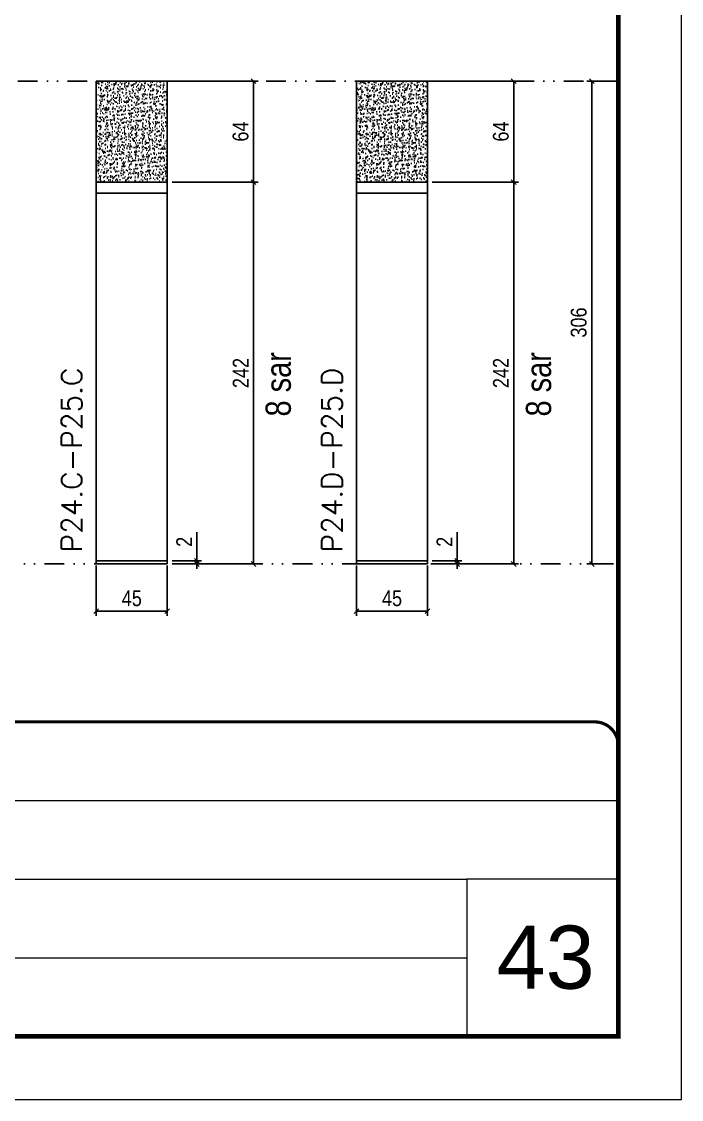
# Model space of a CAD drawing. Extents: x 14400 to 27878, y -21631 to 6985.
# Drawn here: x 18650 to 19068, y -5551 to -4868 of the extents above; entities that cross this region are included whole.
import ezdxf

# ---------------------------------------------------------------- set-up
doc = ezdxf.new("R2010")
doc.units = 0
for name, pattern in [('CONTINUO', [0]), ('DASHED', [0.75, 0.5, -0.25]), ('DIVIDE2', [0.625, 0.25, -0.125, 0, -0.125, 0, -0.125])]:
    doc.linetypes.add(name, pattern=pattern)
for name, color, linetype, lineweight in [('CARIMBO', 255, 'Continuous', 9), ('Folhas', 255, 'Continuous', 9), ('SARRAFO DE PRESSAO', 251, 'DASHED', 9), ('Texto Seção', 7, 'Continuous', 15)]:
    doc.layers.add(name, color=color, linetype=linetype, lineweight=lineweight)
for name, color, linetype in [('COTA', 241, 'Continuous'), ('NOMENCLATURA', 7, 'Continuous'), ('Nível', 160, 'Continuous'), ('Painéis', 200, 'Continuous'), ('SARR_2.2x7', 40, 'Continuous')]:
    doc.layers.add(name, color=color, linetype=linetype)
doc.styles.add('ARIAL', font='arial.ttf')
doc.styles.add('ARIAL_NARROW', font='ARIALN.TTF', dxfattribs={"height": 0.2})
doc.styles.add('COTA TECNICA', font='techl___.ttf', dxfattribs={"height": 10})
doc.styles.add('COTA TECNICA-50', font='techl___.ttf', dxfattribs={"height": 10})
doc.styles.add('REGUA-120', font='ROMANS.shx', dxfattribs={"height": 15})
doc.dimstyles.new('COTA PAINEL-50', dxfattribs={"dimtxt": 10, "dimasz": 3, "dimexe": 3, "dimexo": 3, "dimgap": 3, "dimtad": 1, "dimdec": 1, "dimzin": 12, "dimdsep": 46, "dimtxsty": 'COTA TECNICA-50', "dimblk1": 'OBLIQUE', "dimblk2": 'OBLIQUE', "dimsah": 1, "dimcen": 0.9, "dimclrd": 4, "dimclre": 4, "dimclrt": 240, "dimadec": 1, "dimazin": 3, "dimtfac": 1, "dimtdec": 1, "dimtmove": 0, "dimatfit": 3, "dimfxl": 1, "dimtolj": 1, "dimtzin": 12, "dimarcsym": 0})
doc.dimstyles.new('PAINEL', dxfattribs={"dimtxt": 10, "dimasz": 3, "dimexe": 3, "dimexo": 3, "dimgap": 3, "dimtad": 1, "dimdec": 1, "dimzin": 12, "dimdsep": 46, "dimtxsty": 'COTA TECNICA', "dimblk1": 'OBLIQUE', "dimblk2": 'OBLIQUE', "dimsah": 1, "dimcen": 0.9, "dimclrd": 4, "dimclre": 4, "dimclrt": 240, "dimadec": 1, "dimazin": 3, "dimtfac": 1, "dimtdec": 1, "dimtmove": 0, "dimatfit": 3, "dimfxl": 1, "dimtolj": 1, "dimtzin": 12, "dimarcsym": 0})

# ---------------------------------------------------------------- blocks, each defined once
blk = doc.blocks.new('9999999999')
at = {"color": 30, "linetype": 'CONTINUO'}
for p, q in [((98564.56, 34379.64), (99583.98, 34379.64)), ((98564.56, 34329.83), (99487.98, 34329.83)), ((99583.98, 34329.83), (99487.98, 34329.83)), ((99487.98, 34329.83), (99487.98, 34230.21)), ((98564.56, 34280.02), (99487.98, 34280.02))]:
    blk.add_line(p, q, dxfattribs=at)
at = {"color": 30, "linetype": 'CONTINUO', "const_width": 2}
blk.add_lwpolyline([(99583.98, 34230.21), (99583.98, 34414.45, 0.414214), (99568.98, 34429.45), (98228.98, 34429.45, 0.414214), (98213.98, 34414.45), (98213.98, 34245.21, 0.414214), (98228.98, 34230.21), (99583.98, 34230.21)], format="xyb", dxfattribs=at)
at = {"layer": 'Folhas'}
blk.add_lwpolyline([(98138.98, 34190.21), (99623.98, 34190.21), (99623.98, 35240.21), (98138.98, 35240.21)], close=True, dxfattribs=at)
at = {"layer": 'Folhas', "color": 30, "const_width": 3}
blk.add_lwpolyline([(98213.98, 34230.21), (99583.98, 34230.21), (99583.98, 35200.21), (98213.98, 35200.21)], close=True, dxfattribs=at)
blk = doc.blocks.new('_Oblique')
at = {"color": 0, "linetype": 'ByBlock', "lineweight": -2}
blk.add_line((-0.5, -0.5), (0.5, 0.5), dxfattribs=at)
blk = doc.blocks.new('*D2176')
at = {"layer": 'COTA', "color": 4, "lineweight": -2, "transparency": 16777216}
for p, q in [((19025.47, -4905.74), (19008.63, -4905.74)), ((19011.63, -5211.74), (19011.63, -4905.74)), ((19025.47, -5211.74), (19008.63, -5211.74))]:
    blk.add_line(p, q, dxfattribs=at)
at = {"layer": 'Defpoints', "color": 0, "transparency": 16777216}
for p in [(19011.63, -4905.74), (19028.47, -4905.74), (19028.47, -5211.74)]:
    blk.add_point(p, dxfattribs=at)
at = {"layer": 'COTA', "color": 4, "lineweight": -2, "transparency": 16777216, "xscale": 3, "yscale": 3, "zscale": 3}
for p, rotation in [((19011.63, -4905.74), 90), ((19011.63, -5211.74), 270)]:
    blk.add_blockref('_Oblique', p, dxfattribs=dict(at, rotation=rotation))
at = {"layer": 'COTA', "color": 240, "transparency": 16777216, "insert": (19003.41, -5058.74), "char_height": 10, "attachment_point": 5, "rotation": 90, "style": 'COTA TECNICA'}
blk.add_mtext('\\A1;306', dxfattribs=at)
blk = doc.blocks.new('*D2170')
at = {"layer": 'COTA', "color": 4, "lineweight": -2, "transparency": 16777216}
for p, q in [((18697.71, -5212.74), (18697.71, -5244.63)), ((18742.71, -5212.74), (18742.71, -5244.63)), ((18697.71, -5241.63), (18742.71, -5241.63))]:
    blk.add_line(p, q, dxfattribs=at)
at = {"layer": 'Defpoints', "color": 0, "transparency": 16777216}
for p in [(18697.71, -5209.74), (18742.71, -5209.74), (18742.71, -5241.63)]:
    blk.add_point(p, dxfattribs=at)
at = {"layer": 'COTA', "color": 4, "lineweight": -2, "transparency": 16777216, "xscale": 3, "yscale": 3, "zscale": 3, "rotation": 180}
blk.add_blockref('_Oblique', (18697.71, -5241.63), dxfattribs=at)
at = {"layer": 'COTA', "color": 4, "lineweight": -2, "transparency": 16777216, "xscale": 3, "yscale": 3, "zscale": 3}
blk.add_blockref('_Oblique', (18742.71, -5241.63), dxfattribs=at)
at = {"layer": 'COTA', "color": 240, "transparency": 16777216, "insert": (18720.21, -5233.53), "char_height": 10, "attachment_point": 5, "style": 'COTA TECNICA'}
blk.add_mtext('\\A1;45', dxfattribs=at)
blk = doc.blocks.new('*D2171')
at = {"layer": 'COTA', "color": 4, "lineweight": -2, "transparency": 16777216}
for p, q in [((18761.41, -5209.74), (18761.41, -5191.63)), ((18745.71, -5209.74), (18764.41, -5209.74)), ((18761.41, -5211.74), (18761.41, -5209.74)), ((18745.71, -5211.74), (18764.41, -5211.74)), ((18761.41, -5211.74), (18761.41, -5214.74))]:
    blk.add_line(p, q, dxfattribs=at)
at = {"layer": 'Defpoints', "color": 0, "transparency": 16777216}
for p in [(18742.71, -5209.74), (18761.41, -5209.74), (18742.71, -5211.74)]:
    blk.add_point(p, dxfattribs=at)
at = {"layer": 'COTA', "color": 4, "lineweight": -2, "transparency": 16777216, "xscale": 3, "yscale": 3, "zscale": 3}
for p, rotation in [((18761.41, -5209.74), 270), ((18761.41, -5211.74), 90)]:
    blk.add_blockref('_Oblique', p, dxfattribs=dict(at, rotation=rotation))
at = {"layer": 'COTA', "color": 240, "transparency": 16777216, "insert": (18753.41, -5197.69), "char_height": 10, "attachment_point": 5, "rotation": 90, "style": 'COTA TECNICA-50'}
blk.add_mtext('\\A1;2', dxfattribs=at)
blk = doc.blocks.new('*D2172')
at = {"layer": 'COTA', "color": 4, "lineweight": -2, "transparency": 16777216}
for p, q in [((18745.71, -4969.74), (18800.28, -4969.74)), ((18797.28, -5211.74), (18797.28, -4969.74)), ((18745.71, -5211.74), (18800.28, -5211.74))]:
    blk.add_line(p, q, dxfattribs=at)
at = {"layer": 'Defpoints', "color": 0, "transparency": 16777216}
for p in [(18742.71, -4969.74), (18797.28, -4969.74), (18742.71, -5211.74)]:
    blk.add_point(p, dxfattribs=at)
at = {"layer": 'COTA', "color": 4, "lineweight": -2, "transparency": 16777216, "xscale": 3, "yscale": 3, "zscale": 3}
for p, rotation in [((18797.28, -4969.74), 90), ((18797.28, -5211.74), 270)]:
    blk.add_blockref('_Oblique', p, dxfattribs=dict(at, rotation=rotation))
at = {"layer": 'COTA', "color": 240, "transparency": 16777216, "insert": (18789.2, -5090.74), "char_height": 10, "attachment_point": 5, "rotation": 90, "style": 'COTA TECNICA'}
blk.add_mtext('\\A1;242', dxfattribs=at)
blk = doc.blocks.new('*D2173')
at = {"layer": 'COTA', "color": 4, "lineweight": -2, "transparency": 16777216}
for p, q in [((18862.6, -5212.74), (18862.6, -5244.63)), ((18907.6, -5212.74), (18907.6, -5244.63)), ((18862.6, -5241.63), (18907.6, -5241.63))]:
    blk.add_line(p, q, dxfattribs=at)
at = {"layer": 'Defpoints', "color": 0, "transparency": 16777216}
for p in [(18862.6, -5209.74), (18907.6, -5209.74), (18907.6, -5241.63)]:
    blk.add_point(p, dxfattribs=at)
at = {"layer": 'COTA', "color": 4, "lineweight": -2, "transparency": 16777216, "xscale": 3, "yscale": 3, "zscale": 3, "rotation": 180}
blk.add_blockref('_Oblique', (18862.6, -5241.63), dxfattribs=at)
at = {"layer": 'COTA', "color": 4, "lineweight": -2, "transparency": 16777216, "xscale": 3, "yscale": 3, "zscale": 3}
blk.add_blockref('_Oblique', (18907.6, -5241.63), dxfattribs=at)
at = {"layer": 'COTA', "color": 240, "transparency": 16777216, "insert": (18885.1, -5233.53), "char_height": 10, "attachment_point": 5, "style": 'COTA TECNICA'}
blk.add_mtext('\\A1;45', dxfattribs=at)
blk = doc.blocks.new('*D2174')
at = {"layer": 'COTA', "color": 4, "lineweight": -2, "transparency": 16777216}
for p, q in [((18926.3, -5209.74), (18926.3, -5191.63)), ((18910.6, -5209.74), (18929.3, -5209.74)), ((18926.3, -5211.74), (18926.3, -5209.74)), ((18910.6, -5211.74), (18929.3, -5211.74)), ((18926.3, -5211.74), (18926.3, -5214.74))]:
    blk.add_line(p, q, dxfattribs=at)
at = {"layer": 'Defpoints', "color": 0, "transparency": 16777216}
for p in [(18907.6, -5209.74), (18926.3, -5209.74), (18907.6, -5211.74)]:
    blk.add_point(p, dxfattribs=at)
at = {"layer": 'COTA', "color": 4, "lineweight": -2, "transparency": 16777216, "xscale": 3, "yscale": 3, "zscale": 3}
for p, rotation in [((18926.3, -5209.74), 270), ((18926.3, -5211.74), 90)]:
    blk.add_blockref('_Oblique', p, dxfattribs=dict(at, rotation=rotation))
at = {"layer": 'COTA', "color": 240, "transparency": 16777216, "insert": (18918.3, -5197.69), "char_height": 10, "attachment_point": 5, "rotation": 90, "style": 'COTA TECNICA-50'}
blk.add_mtext('\\A1;2', dxfattribs=at)
blk = doc.blocks.new('*D2175')
at = {"layer": 'COTA', "color": 4, "lineweight": -2, "transparency": 16777216}
for p, q in [((18910.6, -4969.74), (18965.17, -4969.74)), ((18962.17, -5211.74), (18962.17, -4969.74)), ((18910.6, -5211.74), (18965.17, -5211.74))]:
    blk.add_line(p, q, dxfattribs=at)
at = {"layer": 'Defpoints', "color": 0, "transparency": 16777216}
for p in [(18907.6, -4969.74), (18962.17, -4969.74), (18907.6, -5211.74)]:
    blk.add_point(p, dxfattribs=at)
at = {"layer": 'COTA', "color": 4, "lineweight": -2, "transparency": 16777216, "xscale": 3, "yscale": 3, "zscale": 3}
for p, rotation in [((18962.17, -4969.74), 90), ((18962.17, -5211.74), 270)]:
    blk.add_blockref('_Oblique', p, dxfattribs=dict(at, rotation=rotation))
at = {"layer": 'COTA', "color": 240, "transparency": 16777216, "insert": (18954.09, -5090.74), "char_height": 10, "attachment_point": 5, "rotation": 90, "style": 'COTA TECNICA'}
blk.add_mtext('\\A1;242', dxfattribs=at)
blk = doc.blocks.new('*D2186')
at = {"layer": 'COTA', "color": 4, "lineweight": -2, "transparency": 16777216}
for p, q in [((18745.71, -4905.74), (18800.28, -4905.74)), ((18797.28, -4969.74), (18797.28, -4905.74)), ((18745.71, -4969.74), (18800.28, -4969.74))]:
    blk.add_line(p, q, dxfattribs=at)
at = {"layer": 'Defpoints', "color": 0, "transparency": 16777216}
for p in [(18742.71, -4905.74), (18797.28, -4905.74), (18742.71, -4969.74)]:
    blk.add_point(p, dxfattribs=at)
at = {"layer": 'COTA', "color": 4, "lineweight": -2, "transparency": 16777216, "xscale": 3, "yscale": 3, "zscale": 3}
for p, rotation in [((18797.28, -4905.74), 90), ((18797.28, -4969.74), 270)]:
    blk.add_blockref('_Oblique', p, dxfattribs=dict(at, rotation=rotation))
at = {"layer": 'COTA', "color": 240, "transparency": 16777216, "insert": (18789.17, -4937.74), "char_height": 10, "attachment_point": 5, "rotation": 90, "style": 'COTA TECNICA'}
blk.add_mtext('\\A1;64', dxfattribs=at)
blk = doc.blocks.new('*D2187')
at = {"layer": 'COTA', "color": 4, "lineweight": -2, "transparency": 16777216}
for p, q in [((18910.6, -4905.74), (18965.17, -4905.74)), ((18962.17, -4969.74), (18962.17, -4905.74)), ((18910.6, -4969.74), (18965.17, -4969.74))]:
    blk.add_line(p, q, dxfattribs=at)
at = {"layer": 'Defpoints', "color": 0, "transparency": 16777216}
for p in [(18907.6, -4905.74), (18962.17, -4905.74), (18907.6, -4969.74)]:
    blk.add_point(p, dxfattribs=at)
at = {"layer": 'COTA', "color": 4, "lineweight": -2, "transparency": 16777216, "xscale": 3, "yscale": 3, "zscale": 3}
for p, rotation in [((18962.17, -4905.74), 90), ((18962.17, -4969.74), 270)]:
    blk.add_blockref('_Oblique', p, dxfattribs=dict(at, rotation=rotation))
at = {"layer": 'COTA', "color": 240, "transparency": 16777216, "insert": (18954.06, -4937.74), "char_height": 10, "attachment_point": 5, "rotation": 90, "style": 'COTA TECNICA'}
blk.add_mtext('\\A1;64', dxfattribs=at)

msp = doc.modelspace()

# ---------------------------------------------------------------- hatches: boundary and pattern name
at = {"layer": 'COTA', "linetype": 'ByBlock'}
h = msp.add_hatch(dxfattribs=at)
h.set_pattern_fill('AR-CONC', color=256, scale=0.03)
h.set_pattern_definition([(50, (1421.276, 23), (5.4655401, -0.4781726), [0.5715, -6.2865]), (355, (1421.276, 23), (-1.0573026, 5.7317054), [0.4572, -5.0292175]), (100.451445, (1421.7316, 22.96), (4.4082374, 5.2535326), [0.4857003, -5.3427073]), (46.1842, (1421.276, 24.524), (8.1323712, -1.2612698), [0.85725, -9.42975]), (96.63556, (1421.954, 24.419), (7.122124, 7.4227837), [0.7285507, -8.0140682]), (351.18415, (1421.276, 24.524), (7.122124, 7.4227837), [0.685799, -7.543792]), (21, (1422.038, 24.143), (4.5484317, -3.067956), [0.5715, -6.2865]), (326, (1422.038, 24.143), (1.8540609, 5.525639), [0.4572, -5.0292]), (71.451445, (1422.417, 23.8873), (6.4024926, 2.457683), [0.4857003, -5.3426981]), (37.5, (1421.2762, 23), (0.0926581, 2.53665117), [0, -4.96824, 0, -5.1054, 0, -5.04825]), (7.5, (1421.2762, 23), (2.00458988, 3.00541724), [0, -2.91084, 0, -4.85394, 0, -1.92405]), (327.5, (1419.577, 23), (4.06771786, -0.17186232), [0, -1.905, 0, -5.9436, 0, -7.8867]), (317.5, (1418.815, 23), (4.44387544, 0.7627947), [0, -2.4765, 0, -3.94716, 0, -5.6007])])
h.paths.add_polyline_path([(18742.709, -4905.741), (18697.709, -4905.741), (18697.709, -4969.741), (18742.709, -4969.741)])
h = msp.add_hatch(dxfattribs=at)
h.set_pattern_fill('AR-CONC', color=256, scale=0.03)
h.set_pattern_definition([(50, (1590.1673, 23), (5.4655401, -0.4781726), [0.5715, -6.2865]), (355, (1590.167, 23), (-1.0573026, 5.7317054), [0.4572, -5.0292175]), (100.451445, (1590.6227, 22.96), (4.4082374, 5.2535326), [0.4857003, -5.3427073]), (46.1842, (1590.167, 24.524), (8.1323712, -1.2612698), [0.85725, -9.42975]), (96.63556, (1590.845, 24.419), (7.122124, 7.4227837), [0.7285507, -8.0140682]), (351.18415, (1590.167, 24.524), (7.122124, 7.4227837), [0.685799, -7.543792]), (21, (1590.9293, 24.143), (4.5484317, -3.067956), [0.5715, -6.2865]), (326, (1590.929, 24.143), (1.8540609, 5.525639), [0.4572, -5.0292]), (71.451445, (1591.3083, 23.8873), (6.4024926, 2.457683), [0.4857003, -5.3426981]), (37.5, (1590.1673, 23), (0.0926581, 2.53665117), [0, -4.96824, 0, -5.1054, 0, -5.04825]), (7.5, (1590.1673, 23), (2.00458988, 3.00541724), [0, -2.91084, 0, -4.85394, 0, -1.92405]), (327.5, (1588.468, 23), (4.06771786, -0.17186232), [0, -1.905, 0, -5.9436, 0, -7.8867]), (317.5, (1587.706, 23), (4.44387544, 0.7627947), [0, -2.4765, 0, -3.94716, 0, -5.6007])])
h.paths.add_polyline_path([(18907.6, -4905.741), (18862.6, -4905.741), (18862.6, -4969.741), (18907.6, -4969.741)])

# ---------------------------------------------------------------- linework, layer by layer
for p, q in [((18697.709, -4905.741), (18742.709, -4905.741)), ((18697.709, -4969.741), (18697.709, -4905.741)), ((18742.709, -4969.741), (18742.709, -4905.741)), ((18862.6, -4905.741), (18907.6, -4905.741)), ((18862.6, -4969.741), (18862.6, -4905.741)), ((18907.6, -4969.741), (18907.6, -4905.741))]:
    msp.add_line(p, q, dxfattribs=at)
at = {"layer": 'Nível', "color": 4, "linetype": 'DIVIDE2', "ltscale": 50}
for p, q in [((18050.505, -4905.741), (19028.467, -4905.741)), ((17658.467, -5211.741), (19028.467, -5211.741))]:
    msp.add_line(p, q, dxfattribs=at)
at = {"layer": 'Painéis'}
for p, q in [((18697.709, -5209.741), (18697.709, -4968.978)), ((18697.709, -4969.741), (18742.709, -4969.741)), ((18742.709, -5209.741), (18742.709, -4969.741)), ((18862.6, -5209.741), (18862.6, -4968.978)), ((18862.6, -4969.741), (18907.6, -4969.741)), ((18907.6, -5209.741), (18907.6, -4969.741)), ((18697.709, -5209.741), (18742.709, -5209.741)), ((18697.709, -5209.741), (18742.709, -5209.741)), ((18697.709, -5211.741), (18697.709, -5209.741)), ((18742.709, -5209.741), (18742.709, -5211.741)), ((18862.6, -5209.741), (18907.6, -5209.741)), ((18862.6, -5209.741), (18907.6, -5209.741)), ((18862.6, -5211.741), (18862.6, -5209.741)), ((18907.6, -5209.741), (18907.6, -5211.741)), ((18742.709, -5211.741), (18697.709, -5211.741)), ((18907.6, -5211.741), (18862.6, -5211.741))]:
    msp.add_line(p, q, dxfattribs=at)
at = {"layer": 'SARR_2.2x7'}
for p, q in [((18697.709, -4976.741), (18742.709, -4976.741)), ((18862.6, -4976.741), (18907.6, -4976.741))]:
    msp.add_line(p, q, dxfattribs=at)

# ---------------------------------------------------------------- block references
at = {"layer": 'SARRAFO DE PRESSAO', "color": 6, "linetype": 'ByBlock'}
msp.add_blockref('9999999999', (-80555.511, -39741.229), dxfattribs=at)

# ---------------------------------------------------------------- texts
at = {"layer": 'CARIMBO', "style": 'ARIAL'}
msp.add_text('43', height=40, dxfattribs=at).set_placement((18951.328, -5480.88))
at = {"layer": 'NOMENCLATURA', "style": 'ARIAL_NARROW'}
for p in [(18820.99, -5118.278), (18985.881, -5118.278)]:
    msp.add_text('8 sar', height=16, rotation=90, dxfattribs=at).set_placement(p)
at = {"layer": 'Texto Seção', "char_height": 13, "width": 285.32988, "attachment_point": 7, "rotation": 90, "style": 'REGUA-120'}
for s, insert in [('P24.C-P25.C', (18688.668, -5204.329)), ('P24.D-P25.D', (18853.559, -5204.329))]:
    msp.add_mtext(s, dxfattribs=dict(at, insert=insert))

# ---------------------------------------------------------------- dimensions: what is measured, and where the dimension line sits
at = {"layer": 'COTA'}
for base, p1, p2, picture, middle in [((18797.275, -4905.741), (18742.709, -4969.741), (18742.709, -4905.741), '*D2186', (18789.173, -4937.741)), ((18962.166, -4905.741), (18907.6, -4969.741), (18907.6, -4905.741), '*D2187', (18954.064, -4937.741)), ((19011.632, -4905.741), (19028.467, -5211.741), (19028.467, -4905.741), '*D2176', (19003.413, -5058.741))]:
    dim = msp.add_linear_dim(base=base, p1=p1, p2=p2, angle=90, dimstyle='PAINEL', dxfattribs=at)
    dim.commit()
    dim.dimension.update_dxf_attribs({"geometry": picture, "text_midpoint": middle})
for base, p1, p2, picture, middle in [((18797.275, -4969.741), (18742.709, -5211.741), (18742.709, -4969.741), '*D2172', (18789.202, -5090.741)), ((18962.166, -4969.741), (18907.6, -5211.741), (18907.6, -4969.741), '*D2175', (18954.093, -5090.741))]:
    dim = msp.add_linear_dim(base=base, p1=p1, p2=p2, angle=90, dimstyle='PAINEL', override={"dimarcsym": 2}, dxfattribs=at)
    dim.commit()
    dim.dimension.update_dxf_attribs({"geometry": picture, "text_midpoint": middle})
for base, p1, p2, picture, middle in [((18761.41, -5209.741), (18742.709, -5211.741), (18742.709, -5209.741), '*D2171', (18761.41, -5197.685)), ((18926.301, -5209.741), (18907.6, -5211.741), (18907.6, -5209.741), '*D2174', (18926.301, -5197.685))]:
    dim = msp.add_linear_dim(base=base, p1=p1, p2=p2, angle=90, dimstyle='COTA PAINEL-50', dxfattribs=at)
    dim.commit()
    dim.dimension.update_dxf_attribs({"geometry": picture, "text_midpoint": middle, "dimtype": 160})
for base, p1, p2, picture, middle in [((18742.709, -5241.635), (18697.709, -5209.741), (18742.709, -5209.741), '*D2170', (18720.209, -5233.525)), ((18907.6, -5241.635), (18862.6, -5209.741), (18907.6, -5209.741), '*D2173', (18885.1, -5233.525))]:
    dim = msp.add_linear_dim(base=base, p1=p1, p2=p2, dimstyle='PAINEL', override={"dimarcsym": 2}, dxfattribs=at)
    dim.commit()
    dim.dimension.update_dxf_attribs({"geometry": picture, "text_midpoint": middle})

doc.saveas('drawing.dxf')
